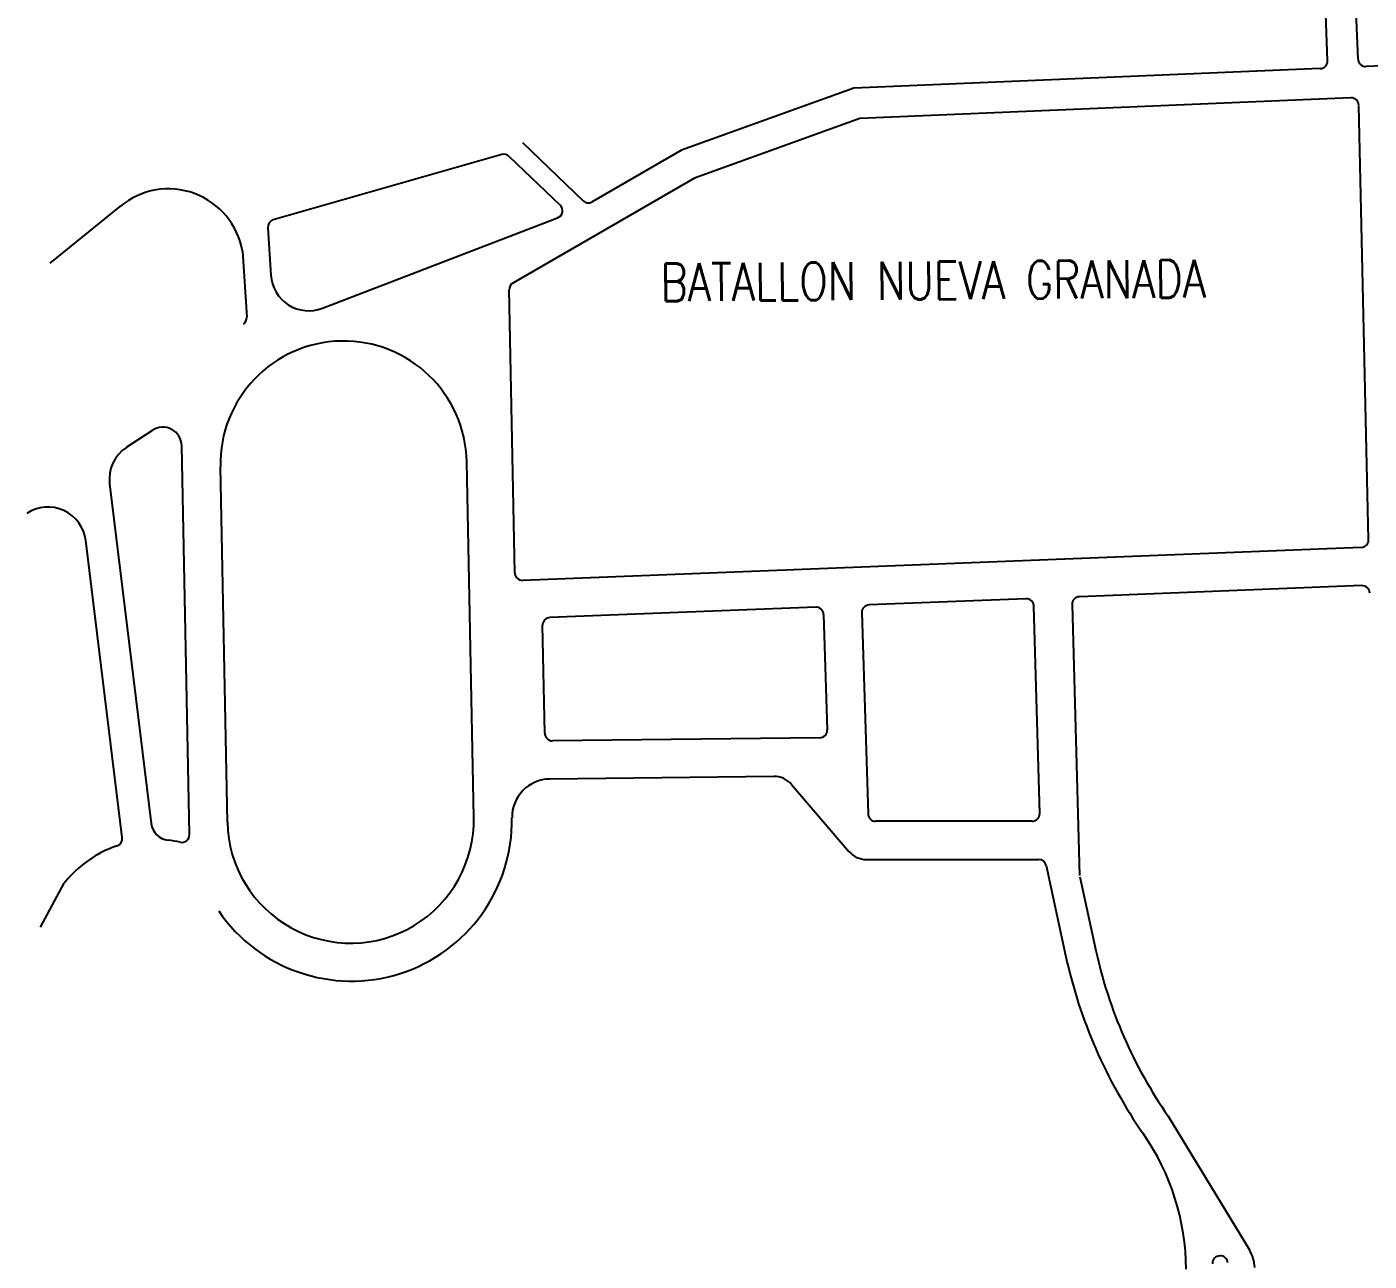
# Model space of a CAD drawing. Header units: millimetres. Extents: x 1022434 to 1024646, y 1272610 to 1274311.
# Drawn here: x 1022433.8 to 1022785.4, y 1272995.3 to 1273318.5 of the extents above; entities that cross this region are included whole.
import ezdxf

# ---------------------------------------------------------------- set-up
doc = ezdxf.new("R2010")
doc.units = ezdxf.units.MM
doc.header["$MEASUREMENT"] = 0
doc.layers.add('Nombre_Barrios', color=7, linetype='Continuous')
doc.layers.add('PLANIMETRIA', color=8, linetype='Continuous')
doc.styles.add('BARRIO', font='simplex.shx', dxfattribs={"width": 0.8, "height": 2.5})

msp = doc.modelspace()

# ---------------------------------------------------------------- linework, layer by layer
at = {"layer": 'PLANIMETRIA', "linetype": 'Continuous'}
for p, q in [((1022782.52, 1273310.01), (1022781.45, 1273337.88)), ((1022774.53, 1273309.66), (1022773.61, 1273333.5)), ((1022861.36, 1273311.33), (1022784.61, 1273308.09)), ((1022772.62, 1273307.58), (1022650.43, 1273302.43)), ((1022650.43, 1273302.43), (1022605.33, 1273286.2)), ((1022780.65, 1273299.91), (1022651.99, 1273294.49)), ((1022785.28, 1273184.25), (1022782.73, 1273297.96)), ((1022651.99, 1273294.49), (1022608.72, 1273278.92)), ((1022563.63, 1273288.21), (1022579.53, 1273272.96)), ((1022558.24, 1273285.08), (1022498.36, 1273267.96)), ((1022560.17, 1273284.6), (1022573.52, 1273271.8)), ((1022605.33, 1273286.2), (1022581.92, 1273272.67)), ((1022608.72, 1273278.92), (1022561.14, 1273251.43)), ((1022439.9, 1273256.68), (1022458.33, 1273271.54)), ((1022511.29, 1273244.82), (1022572.85, 1273268.49)), ((1022496.92, 1273265.91), (1022497.72, 1273253.51)), ((1022490.3, 1273259.77), (1022491.42, 1273242.5)), ((1022561.62, 1273175.55), (1022560.14, 1273249.66)), ((1022459.9, 1273208.42), (1022466.63, 1273212.87)), ((1022476.41, 1273107.02), (1022474.39, 1273208.8)), ((1022486.35, 1273110.23), (1022484.5, 1273203.34)), ((1022550.89, 1273111.52), (1022549.04, 1273204.62)), ((1022455.5, 1273198.86), (1022466.41, 1273109.92)), ((1022458.81, 1273106.25), (1022449.26, 1273184.01)), ((1022783.36, 1273182.21), (1022563.7, 1273173.59)), ((1022783.51, 1273172.21), (1022709.53, 1273169.31)), ((1022695.54, 1273168.76), (1022654.44, 1273167.14)), ((1022640.45, 1273166.59), (1022570.82, 1273163.86)), ((1022642.53, 1273164.66), (1022643.47, 1273134.44)), ((1022652.52, 1273165.08), (1022654.17, 1273112.44)), ((1022699.13, 1273112.56), (1022697.62, 1273166.81)), ((1022707.61, 1273167.25), (1022709.58, 1273096.34)), ((1022569.46, 1273133.54), (1022568.9, 1273161.82)), ((1022641.5, 1273132.38), (1022571.48, 1273131.58)), ((1022629.52, 1273122.24), (1022570.78, 1273121.57)), ((1022634.14, 1273120.14), (1022649.17, 1273102.6)), ((1022697.13, 1273110.51), (1022656.16, 1273110.51)), ((1022653.73, 1273100.51), (1022698.84, 1273100.51)), ((1022700.79, 1273098.93), (1022706.02, 1273075.01)), ((1022437.43, 1273082.79), (1022443.59, 1273094.3)), ((1022709.63, 1273095.97), (1022713.83, 1273076.72)), ((1022732.79, 1273033.34), (1022754.05, 1272998.3))]:
    msp.add_line(p, q, dxfattribs=at)
for centre, radius, start, end in [((1022772.53, 1273309.58), 2, 272.4162, 2.2044), ((1022784.52, 1273310.09), 2, 182.2044, 272.4162), ((1022780.73, 1273297.92), 2, 1.2836, 92.4162), ((1022558.79, 1273283.16), 2, 46.194, 105.9572), ((1022470.91, 1273256.41), 19.68, 9.7881, 129.7272), ((1022572.13, 1273270.36), 2, 291.0338, 46.194), ((1022580.92, 1273274.4), 2, 226.194, 300.0209), ((1022498.91, 1273266.04), 2, 105.9572, 183.7045), ((1022507.7, 1273254.16), 10, 183.7045, 291.0338), ((1022562.14, 1273249.7), 2, 120.0209, 181.141), ((1022489.42, 1273242.37), 2, 303.5311, 3.7045), ((1022516.77, 1273203.98), 32.28, 1.141, 181.141), ((1022469.39, 1273208.7), 5, 1.141, 123.5311), ((1022465.42, 1273200.08), 10, 123.5311, 186.9976), ((1022439.33, 1273182.79), 10, 6.9976, 123.5311), ((1022783.28, 1273184.21), 2, 272.2473, 1.2836), ((1022563.62, 1273175.59), 2, 181.141, 272.2473), ((1022783.59, 1273170.21), 2, 1.2836, 92.2473), ((1022695.62, 1273166.76), 2, 1.5925, 92.2473), ((1022709.61, 1273167.31), 2, 92.2473, 181.5925), ((1022640.53, 1273164.6), 2, 1.7914, 92.2473), ((1022654.52, 1273165.15), 2, 92.2473, 181.7914), ((1022570.9, 1273161.86), 2, 92.2473, 181.141), ((1022571.46, 1273133.58), 2, 181.141, 270.653), ((1022641.47, 1273134.38), 2, 270.653, 1.7914), ((1022629.59, 1273116.24), 6, 40.5951, 90.653), ((1022570.9, 1273111.57), 10, 90.653, 180.7588), ((1022518.83, 1273110.74), 42.07, 214.3109, 0.9558), ((1022518.62, 1273110.88), 32.28, 181.141, 1.141), ((1022656.16, 1273112.51), 2, 181.7914, 270), ((1022697.13, 1273112.51), 2, 270, 1.5925), ((1022471.38, 1273110.53), 5, 186.9976, 263.4714), ((1022456.82, 1273106), 2, 288.9902, 6.9976), ((1022467.35, 1273075.39), 30.37, 77.4041, 83.4714), ((1022474.41, 1273106.98), 2, 257.4041, 1.141), ((1022467.35, 1273075.39), 30.37, 120.9705, 141.4968), ((1022467.35, 1273075.39), 30.37, 108.9902, 120.9705), ((1022653.73, 1273106.51), 6, 220.5951, 270), ((1022698.84, 1273098.51), 2, 12.3229, 90), ((1022832.11, 1273102.56), 121.07, 192.3229, 214.874), ((1022832.11, 1273102.56), 129.07, 192.3229, 214.874), ((1022674.78, 1272992.91), 62.71, 0.2857, 34.874), ((1022746.41, 1272994.75), 2, 3.2063, 183.2063), ((1022745.5, 1272993.11), 10, 3.2063, 31.2497)]:
    msp.add_arc(centre, radius, start, end, dxfattribs=at)

# ---------------------------------------------------------------- texts
at = {"layer": 'Nombre_Barrios', "linetype": 'Continuous', "style": 'BARRIO', "width": 0.8}
msp.add_text('BATALLON NUEVA GRANADA', height=9.9, rotation=0.4003, dxfattribs=at).set_placement((1022599.84, 1273246.65))

doc.saveas('drawing.dxf')
